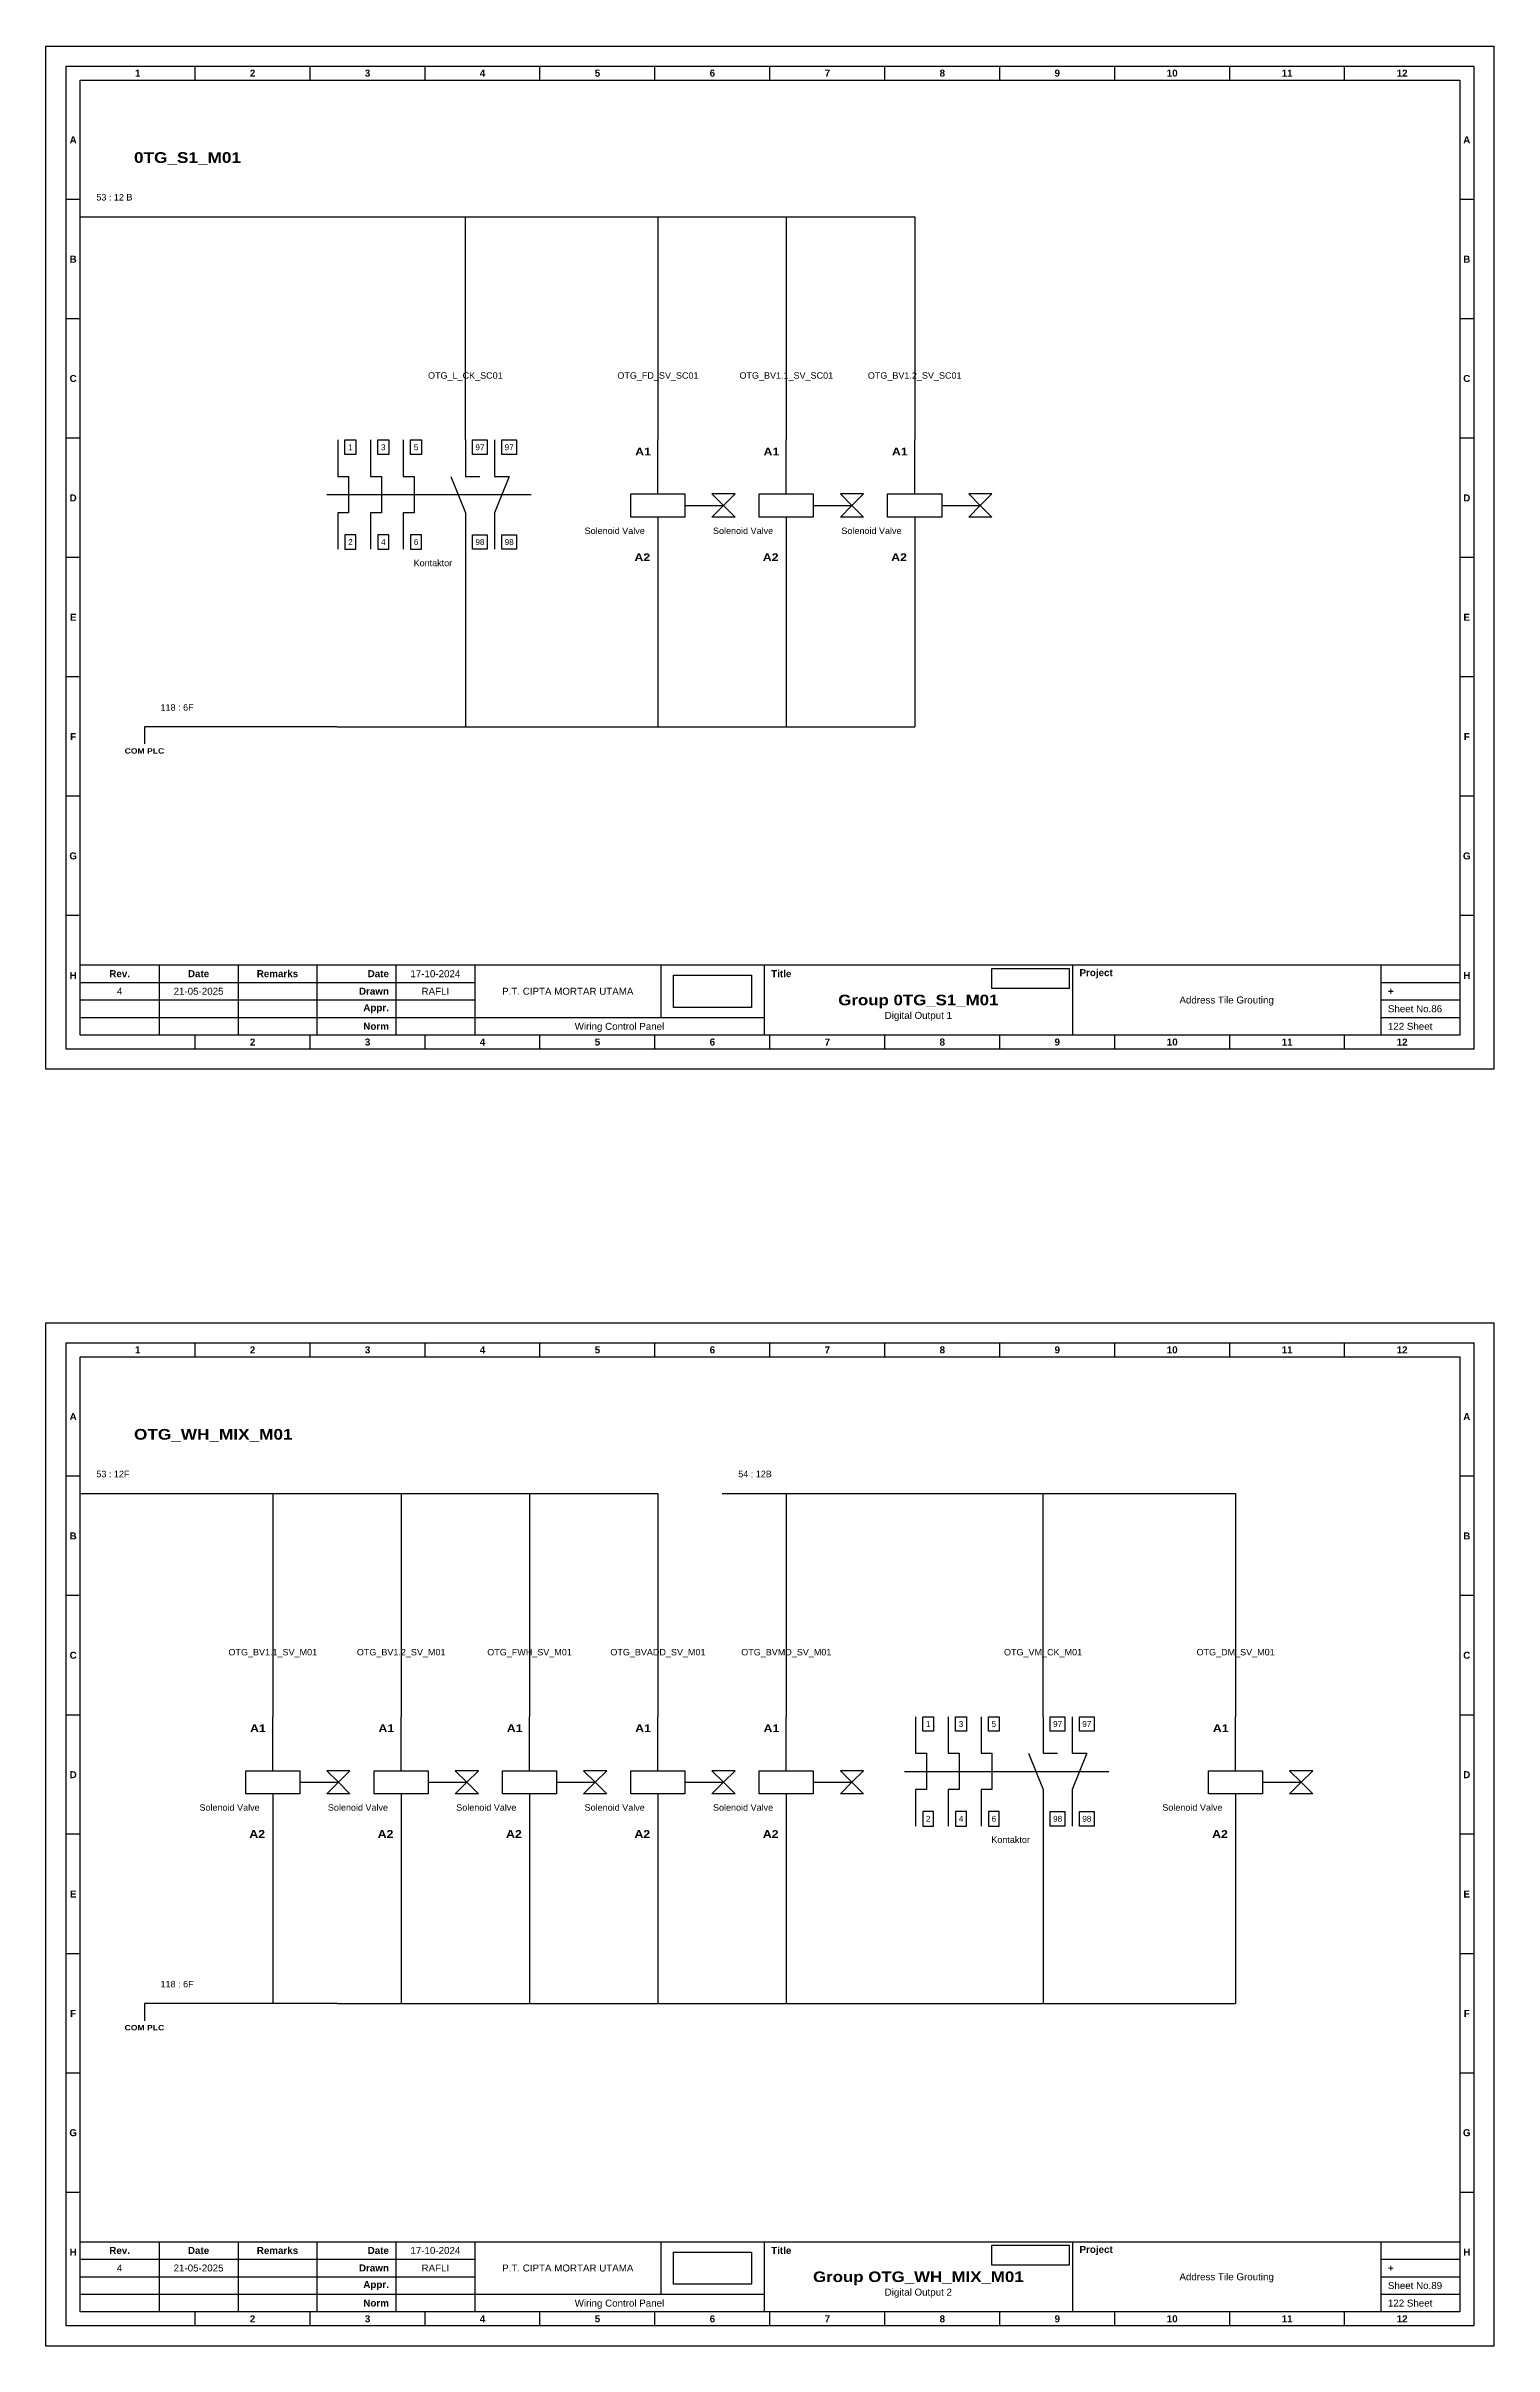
# Model space of a CAD drawing. Header units: centimetres. Extents: x 2030 to 3543, y 1923 to 3402.
# Drawn here: x 2339.9 to 2609.3, y 2161.3 to 2589.3 of the extents above; entities that cross this region are included whole.
import ezdxf
from ezdxf.enums import TextEntityAlignment as Align

# ---------------------------------------------------------------- set-up
doc = ezdxf.new("R2010")
doc.units = ezdxf.units.CM
doc.header["$MEASUREMENT"] = 0
doc.styles.add('Bold', font='ariblk.ttf', dxfattribs={"height": 25.4})
doc.styles.get("Standard").update_dxf_attribs({"font": 'arial.ttf'})
picture_1 = doc.add_image_def('image1.png', size_in_pixel=(2048, 847))
picture_2 = doc.add_image_def('image2.png', size_in_pixel=(2092, 542))

# ---------------------------------------------------------------- blocks, each defined once
blk = doc.blocks.new('KOP MU PROJECT')
at = {"color": 6, "ltscale": 50}
for p, q in [((27.74, 184.05), (27.74, 186.66)), ((49.13, 184.05), (49.13, 186.66)), ((70.51, 184.05), (70.51, 186.66)), ((91.89, 184.05), (91.89, 186.66)), ((113.27, 184.05), (113.27, 186.66)), ((134.66, 184.05), (134.66, 186.66)), ((156.04, 184.05), (156.04, 186.66)), ((177.42, 184.05), (177.42, 186.66)), ((198.8, 184.05), (198.8, 186.66)), ((220.19, 184.05), (220.19, 186.66)), ((241.57, 184.05), (241.57, 186.66)), ((6.36, 161.84), (3.75, 161.84)), ((265.59, 161.84), (262.98, 161.84)), ((6.36, 139.63), (3.75, 139.63)), ((265.59, 139.63), (262.98, 139.63)), ((6.36, 117.42), (3.75, 117.42)), ((265.59, 117.42), (262.98, 117.42)), ((6.36, 95.22), (3.75, 95.22)), ((265.59, 95.22), (262.98, 95.22)), ((6.36, 73.01), (3.75, 73.01)), ((265.59, 73.01), (262.98, 73.01)), ((6.36, 50.8), (3.75, 50.8)), ((265.59, 50.8), (262.98, 50.8)), ((6.36, 28.59), (3.75, 28.59)), ((265.59, 28.59), (262.98, 28.59)), ((27.74, 3.75), (27.74, 6.36)), ((49.13, 3.75), (49.13, 6.36)), ((70.51, 3.75), (70.51, 6.36)), ((91.89, 3.75), (91.89, 6.36)), ((113.27, 3.75), (113.27, 6.36)), ((134.66, 3.75), (134.66, 6.36)), ((156.04, 3.75), (156.04, 6.36)), ((177.42, 3.75), (177.42, 6.36)), ((198.8, 3.75), (198.8, 6.36)), ((220.19, 3.75), (220.19, 6.36)), ((241.57, 3.75), (241.57, 6.36))]:
    blk.add_line(p, q, dxfattribs=at)
at = {"ltscale": 50}
for p, q in [((6.36, 19.41), (262.98, 19.41)), ((21.04, 19.41), (21.04, 6.36)), ((35.72, 19.41), (35.72, 6.36)), ((50.41, 19.41), (50.41, 6.36)), ((65.09, 19.41), (65.09, 6.36)), ((79.77, 19.41), (79.77, 6.36)), ((114.35, 19.41), (114.35, 9.62)), ((133.6, 19.41), (133.6, 6.36)), ((190.95, 19.41), (190.95, 6.36)), ((248.3, 19.41), (248.3, 6.36)), ((6.36, 16.15), (79.77, 16.15)), ((6.36, 12.89), (79.77, 12.89)), ((248.3, 16.15), (262.98, 16.15)), ((248.3, 12.89), (262.98, 12.89)), ((6.36, 9.62), (133.6, 9.62)), ((248.3, 9.62), (262.98, 9.62))]:
    blk.add_line(p, q, dxfattribs=at)
at = {"color": 1, "ltscale": 50}
blk.add_lwpolyline([(269.34, 0), (0, 0), (0, 190.41), (269.34, 190.41)], close=True, dxfattribs=at)
at = {"color": 6, "ltscale": 50}
for points in [[(265.59, 3.75), (3.75, 3.75), (3.75, 186.66), (265.59, 186.66)], [(262.98, 6.36), (6.36, 6.36), (6.36, 184.05), (262.98, 184.05)]]:
    blk.add_lwpolyline(points, close=True, dxfattribs=at)
at = {"ltscale": 50, "char_height": 1.305, "attachment_point": 4}
for s, width, heights, insert in [('\\pxqc;{\\fArial|b1|i0|c0|p34;1}', 21.3825, [2.51], (6.36, 185.36)), ('\\pxqc;{\\fArial|b1|i0|c0|p34;2}', 21.3825, [2.51], (27.74, 185.36)), ('\\pxqc;{\\fArial|b1|i0|c0|p34;3}', 21.3825, [2.51], (49.13, 185.36)), ('\\pxqc;{\\fArial|b1|i0|c0|p34;4}', 21.3825, [2.51], (70.51, 185.36)), ('\\pxqc;{\\fArial|b1|i0|c0|p34;5}', 21.3825, [2.51], (91.89, 185.36)), ('\\pxqc;{\\fArial|b1|i0|c0|p34;6}', 21.3825, [2.51], (113.27, 185.36)), ('\\pxqc;{\\fArial|b1|i0|c0|p34;7}', 21.3825, [2.51], (134.66, 185.36)), ('\\pxqc;{\\fArial|b1|i0|c0|p34;8}', 21.3825, [2.51], (156.04, 185.36)), ('\\pxqc;{\\fArial|b1|i0|c0|p34;9}', 21.3825, [2.51], (177.42, 185.36)), ('\\pxqc;{\\fArial|b1|i0|c0|p34;10}', 21.3825, [2.51], (198.8, 185.36)), ('\\pxqc;{\\fArial|b1|i0|c0|p34;11}', 21.3825, [2.51], (220.19, 185.36)), ('\\pxqc;{\\fArial|b1|i0|c0|p34;12}', 21.3825, [2.51], (241.57, 185.36)), ('\\pxqc;{\\fArial|b1|i0|c0|p34;A}', 2.61, [2.51], (3.75, 172.95)), ('\\pxqc;{\\fArial|b1|i0|c0|p34;A}', 2.61, [2.51], (262.98, 172.95)), ('\\pxqc;{\\fArial|b1|i0|c0|p34;B}', 2.61, [2.51], (3.75, 150.74)), ('\\pxqc;{\\fArial|b1|i0|c0|p34;B}', 2.61, [2.51], (262.98, 150.74)), ('\\pxqc;{\\fArial|b1|i0|c0|p34;C}', 2.61, [2.51], (3.75, 128.53)), ('\\pxqc;{\\fArial|b1|i0|c0|p34;C}', 2.61, [2.51], (262.98, 128.53)), ('\\pxqc;{\\fArial|b1|i0|c0|p34;D}', 2.61, [2.51], (3.75, 106.32)), ('\\pxqc;{\\fArial|b1|i0|c0|p34;D}', 2.61, [2.51], (262.98, 106.32)), ('\\pxqc;{\\fArial|b1|i0|c0|p34;E}', 2.61, [2.51], (3.75, 84.11)), ('\\pxqc;{\\fArial|b1|i0|c0|p34;E}', 2.61, [2.51], (262.98, 84.11)), ('\\pxqc;{\\fArial|b1|i0|c0|p34;F}', 2.61, [2.51], (3.75, 61.9)), ('\\pxqc;{\\fArial|b1|i0|c0|p34;F}', 2.61, [2.51], (262.98, 61.9)), ('\\pxqc;{\\fArial|b1|i0|c0|p34;G}', 2.61, [2.51], (3.75, 39.69)), ('\\pxqc;{\\fArial|b1|i0|c0|p34;G}', 2.61, [2.51], (262.98, 39.69)), ('\\pxqc;{\\fArial|b1|i0|c0|p34;H}', 2.61, [2.51], (3.75, 17.47)), ('\\pxqc;{\\fArial|b1|i0|c0|p34;Rev.}', 14.6811, [2.88], (6.36, 17.78)), ('\\pxqc;{\\fArial|b1|i0|c0|p34;Date}', 14.6811, [2.88], (21.04, 17.78)), ('\\pxqc;{\\fArial|b1|i0|c0|p34;Remarks}', 14.6811, [2.88], (35.72, 17.78)), ('\\pxqr;{\\fArial|b1|i0|c0|p34;Date}', 13.3761, [2.88], (50.41, 17.78)), ('\\pxql;{\\fArial|b1|i0|c0|p34;Title}', 50.2419, [2.88], (134.9, 17.78)), ('\\pxql;{\\fArial|b1|i0|c0|p34;Project}', 50.2419, [2.88], (192.25, 17.78)), ('\\pxqc;{\\fArial|b1|i0|c0|p34;H}', 2.61, [2.51], (262.98, 17.47)), ('\\pxqr;{\\fArial|b1|i0|c0|p34;Drawn}', 13.3761, [2.88], (50.41, 14.52)), ('\\pxql;{\\fArial|b1|i0|c0|p34;+}', 14.6811, [2.88], (249.61, 14.52)), ('\\pxqr;{\\fArial|b1|i0|c0|p34;Appr.}', 13.3761, [2.88], (50.41, 11.26)), ('\\pxqr;{\\fArial|b1|i0|c0|p34;Norm}', 13.3761, [2.88], (50.41, 7.99)), ('\\pxqc;{\\fArial|b1|i0|c0|p34;2}', 21.3825, [2.51], (27.74, 5.06)), ('\\pxqc;{\\fArial|b1|i0|c0|p34;3}', 21.3825, [2.51], (49.13, 5.06)), ('\\pxqc;{\\fArial|b1|i0|c0|p34;4}', 21.3825, [2.51], (70.51, 5.06)), ('\\pxqc;{\\fArial|b1|i0|c0|p34;5}', 21.3825, [2.51], (91.89, 5.06)), ('\\pxqc;{\\fArial|b1|i0|c0|p34;6}', 21.3825, [2.51], (113.27, 5.06)), ('\\pxqc;{\\fArial|b1|i0|c0|p34;7}', 21.3825, [2.51], (134.66, 5.06)), ('\\pxqc;{\\fArial|b1|i0|c0|p34;8}', 21.3825, [2.51], (156.04, 5.06)), ('\\pxqc;{\\fArial|b1|i0|c0|p34;9}', 21.3825, [2.51], (177.42, 5.06)), ('\\pxqc;{\\fArial|b1|i0|c0|p34;10}', 21.3825, [2.51], (198.8, 5.06)), ('\\pxqc;{\\fArial|b1|i0|c0|p34;11}', 21.3825, [2.51], (220.19, 5.06)), ('\\pxqc;{\\fArial|b1|i0|c0|p34;12}', 21.3825, [2.51], (241.57, 5.06))]:
    blk.add_mtext_dynamic_manual_height_columns(s, width=width, gutter_width=0.0326, heights=heights, dxfattribs=dict(at, insert=insert))
at = {"ltscale": 50}
for tag, p in [('DATECREATED', (72.43, 17.78)), ('REV', (13.7, 14.52)), ('REVDATE', (28.38, 14.52)), ('REMARKS', (43.06, 14.52)), ('DRAWN', (72.43, 14.52)), ('COMPANY', (97.06, 14.52)), ('PROJECT', (219.62, 12.89)), ('NORM', (72.43, 7.99)), ('APPR', (72.43, 11.26)), ('DRAWINGCATEGORY', (106.68, 7.99)), ('DESCRIPTION', (162.27, 10.03))]:
    blk.add_attdef(tag, text='', height=1.3, dxfattribs=at).set_placement(p, align=Align.MIDDLE_CENTER)
at = {"ltscale": 50, "style": 'Bold'}
blk.add_attdef('TITLE', text='', height=1.96, dxfattribs=at).set_placement((162.27, 12.89), align=Align.MIDDLE_CENTER)
at = {"ltscale": 50}
for tag, p in [('TOTALSHEET', (249.61, 7.99)), ('SHEETNUMBER', (249.61, 11.26))]:
    blk.add_attdef(tag, text='', height=1.3, dxfattribs=at).set_placement(p, align=Align.MIDDLE_LEFT)
image = blk.add_image(picture_1, insert=(116.72, 11.48), size_in_units=(14.5, 6), dxfattribs=at)
image.dxf.flags = 15
image = blk.add_image(picture_2, insert=(175.94, 15.04), size_in_units=(14.36, 3.72), dxfattribs=at)
image.dxf.flags = 15

msp = doc.modelspace()

# ---------------------------------------------------------------- linework, layer by layer
at = {"color": 146, "ltscale": 50, "true_color": 0x105689}
for p, q in [((2346.31, 2557.53), (2370.19, 2557.53)), ((2370.19, 2557.53), (2394.07, 2557.53)), ((2394.07, 2557.53), (2417.95, 2557.53)), ((2417.95, 2515.98), (2417.95, 2557.53)), ((2417.95, 2557.53), (2441.83, 2557.53)), ((2441.83, 2557.53), (2465.71, 2557.53)), ((2453.77, 2557.53), (2453.77, 2515.98)), ((2465.71, 2557.53), (2489.59, 2557.53)), ((2477.65, 2557.53), (2477.65, 2515.98)), ((2489.59, 2557.53), (2501.53, 2557.53)), ((2501.53, 2557.53), (2501.53, 2515.98)), ((2417.95, 2495.63), (2417.95, 2462.61)), ((2453.77, 2491.88), (2453.77, 2462.61)), ((2477.65, 2491.88), (2477.65, 2462.61)), ((2501.53, 2491.57), (2501.53, 2462.61)), ((2394.11, 2462.61), (2358.25, 2462.61)), ((2358.25, 2462.61), (2358.25, 2459.41)), ((2394.11, 2462.61), (2441.91, 2462.61)), ((2441.91, 2462.61), (2441.91, 2462.61)), ((2441.91, 2462.61), (2489.71, 2462.61)), ((2489.71, 2462.61), (2501.53, 2462.61)), ((2346.31, 2319.95), (2370.19, 2319.95)), ((2370.19, 2319.95), (2394.07, 2319.95)), ((2382.13, 2319.95), (2382.13, 2278.41)), ((2394.07, 2319.95), (2417.95, 2319.95)), ((2406.01, 2319.95), (2406.01, 2278.41)), ((2417.95, 2319.95), (2441.83, 2319.95)), ((2429.89, 2319.95), (2429.89, 2278.41)), ((2441.83, 2319.95), (2453.77, 2319.95)), ((2453.77, 2319.95), (2453.77, 2278.41)), ((2465.71, 2319.95), (2489.59, 2319.95)), ((2477.65, 2319.95), (2477.65, 2278.41)), ((2489.59, 2319.95), (2513.47, 2319.95)), ((2513.47, 2319.95), (2537.35, 2319.95)), ((2525.41, 2278.41), (2525.41, 2319.95)), ((2537.35, 2319.95), (2549.29, 2319.95)), ((2549.29, 2319.95), (2561.23, 2319.95)), ((2561.23, 2319.95), (2561.23, 2278.41)), ((2525.41, 2258.06), (2525.41, 2225.04)), ((2382.13, 2254.31), (2382.13, 2225.04)), ((2406.01, 2254.31), (2406.01, 2225.04)), ((2429.89, 2254.31), (2429.89, 2225.04)), ((2453.77, 2254.31), (2453.77, 2225.04)), ((2477.65, 2254.31), (2477.65, 2225.04)), ((2561.23, 2254), (2561.23, 2225.04)), ((2394.11, 2225.04), (2358.25, 2225.04)), ((2358.25, 2225.04), (2358.25, 2221.84)), ((2394.11, 2225.04), (2441.91, 2225.04)), ((2441.91, 2225.04), (2441.91, 2225.04)), ((2441.91, 2225.04), (2489.71, 2225.04)), ((2489.71, 2225.04), (2549.29, 2225.04)), ((2549.29, 2225.04), (2561.23, 2225.04))]:
    msp.add_line(p, q, dxfattribs=at)
at = {"ltscale": 50}
for p, q in [((2417.95, 2515.98), (2417.95, 2509.2)), ((2423.37, 2515.98), (2423.37, 2509.2)), ((2453.77, 2505.93), (2453.77, 2515.98)), ((2477.65, 2505.93), (2477.65, 2515.98)), ((2501.53, 2505.93), (2501.53, 2515.98)), ((2392.17, 2505.81), (2430.16, 2505.81)), ((2458.79, 2503.78), (2465.97, 2503.78)), ((2482.67, 2503.78), (2489.85, 2503.78)), ((2506.55, 2503.78), (2513.73, 2503.78)), ((2417.95, 2502.41), (2417.95, 2495.63)), ((2423.37, 2502.41), (2423.37, 2495.63)), ((2453.77, 2501.62), (2453.77, 2491.57)), ((2477.65, 2501.62), (2477.65, 2491.57)), ((2501.53, 2501.62), (2501.53, 2491.57)), ((2382.13, 2268.36), (2382.13, 2278.41)), ((2406.01, 2268.36), (2406.01, 2278.41)), ((2429.89, 2268.36), (2429.89, 2278.41)), ((2453.77, 2268.36), (2453.77, 2278.41)), ((2477.65, 2268.36), (2477.65, 2278.41)), ((2525.41, 2278.41), (2525.41, 2271.63)), ((2530.83, 2278.41), (2530.83, 2271.63)), ((2561.23, 2268.36), (2561.23, 2278.41)), ((2382.13, 2264.05), (2382.13, 2254)), ((2387.15, 2266.2), (2394.33, 2266.2)), ((2406.01, 2264.05), (2406.01, 2254)), ((2411.03, 2266.2), (2418.21, 2266.2)), ((2429.89, 2264.05), (2429.89, 2254)), ((2434.91, 2266.2), (2442.09, 2266.2)), ((2453.77, 2264.05), (2453.77, 2254)), ((2458.79, 2266.2), (2465.97, 2266.2)), ((2477.65, 2264.05), (2477.65, 2254)), ((2482.67, 2266.2), (2489.85, 2266.2)), ((2499.63, 2268.23), (2537.62, 2268.23)), ((2525.41, 2264.84), (2525.41, 2258.06)), ((2530.83, 2264.84), (2530.83, 2258.06)), ((2561.23, 2264.05), (2561.23, 2254)), ((2566.25, 2266.2), (2573.43, 2266.2))]:
    msp.add_line(p, q, dxfattribs=at)
at = {"color": 1, "ltscale": 50}
for points in [[(2394.2, 2515.98), (2394.2, 2509.2), (2396.24, 2509.2), (2396.24, 2502.41), (2394.2, 2502.41), (2394.2, 2495.63)], [(2400.31, 2515.98), (2400.31, 2509.2), (2402.34, 2509.2), (2402.34, 2502.41), (2400.31, 2502.41), (2400.31, 2495.63)], [(2406.41, 2515.98), (2406.41, 2509.2), (2408.45, 2509.2), (2408.45, 2502.41), (2406.41, 2502.41), (2406.41, 2495.63)], [(2501.66, 2278.41), (2501.66, 2271.63), (2503.7, 2271.63), (2503.7, 2264.84), (2501.66, 2264.84), (2501.66, 2258.06)], [(2507.77, 2278.41), (2507.77, 2271.63), (2509.8, 2271.63), (2509.8, 2264.84), (2507.77, 2264.84), (2507.77, 2258.06)], [(2513.87, 2278.41), (2513.87, 2271.63), (2515.91, 2271.63), (2515.91, 2264.84), (2513.87, 2264.84), (2513.87, 2258.06)]]:
    msp.add_lwpolyline(points, dxfattribs=at)
at = {"ltscale": 50}
for points in [[(2395.56, 2515.98), (2397.6, 2515.98), (2397.6, 2513.27), (2395.56, 2513.27)], [(2401.67, 2515.98), (2403.7, 2515.98), (2403.7, 2513.27), (2401.67, 2513.27)], [(2407.77, 2515.98), (2409.81, 2515.98), (2409.81, 2513.27), (2407.77, 2513.27)], [(2419.3, 2515.98), (2422.02, 2515.98), (2422.02, 2513.27), (2419.3, 2513.27)], [(2424.73, 2515.98), (2427.44, 2515.98), (2427.44, 2513.27), (2424.73, 2513.27)], [(2448.74, 2505.93), (2458.79, 2505.93), (2458.79, 2501.62), (2448.74, 2501.62)], [(2465.97, 2503.78), (2468.13, 2505.93), (2463.82, 2505.93)], [(2465.97, 2503.78), (2468.13, 2501.62), (2463.82, 2501.62)], [(2472.62, 2505.93), (2482.67, 2505.93), (2482.67, 2501.62), (2472.62, 2501.62)], [(2489.85, 2503.78), (2492.01, 2505.93), (2487.7, 2505.93)], [(2489.85, 2503.78), (2492.01, 2501.62), (2487.7, 2501.62)], [(2496.5, 2505.93), (2506.55, 2505.93), (2506.55, 2501.62), (2496.5, 2501.62)], [(2513.73, 2503.78), (2515.89, 2505.93), (2511.58, 2505.93)], [(2513.73, 2503.78), (2515.89, 2501.62), (2511.58, 2501.62)], [(2395.56, 2495.63), (2397.6, 2495.63), (2397.6, 2498.34), (2395.56, 2498.34)], [(2401.67, 2495.63), (2403.7, 2495.63), (2403.7, 2498.34), (2401.67, 2498.34)], [(2407.77, 2495.63), (2409.81, 2495.63), (2409.81, 2498.34), (2407.77, 2498.34)], [(2419.3, 2498.34), (2422.02, 2498.34), (2422.02, 2495.63), (2419.3, 2495.63)], [(2424.73, 2498.34), (2427.44, 2498.34), (2427.44, 2495.63), (2424.73, 2495.63)], [(2503.02, 2278.41), (2505.06, 2278.41), (2505.06, 2275.7), (2503.02, 2275.7)], [(2509.13, 2278.41), (2511.16, 2278.41), (2511.16, 2275.7), (2509.13, 2275.7)], [(2515.23, 2278.41), (2517.27, 2278.41), (2517.27, 2275.7), (2515.23, 2275.7)], [(2526.76, 2278.41), (2529.48, 2278.41), (2529.48, 2275.7), (2526.76, 2275.7)], [(2532.19, 2278.41), (2534.9, 2278.41), (2534.9, 2275.7), (2532.19, 2275.7)], [(2377.1, 2268.36), (2387.15, 2268.36), (2387.15, 2264.05), (2377.1, 2264.05)], [(2394.33, 2266.2), (2396.49, 2268.36), (2392.18, 2268.36)], [(2400.98, 2268.36), (2411.03, 2268.36), (2411.03, 2264.05), (2400.98, 2264.05)], [(2418.21, 2266.2), (2420.37, 2268.36), (2416.06, 2268.36)], [(2424.86, 2268.36), (2434.91, 2268.36), (2434.91, 2264.05), (2424.86, 2264.05)], [(2442.09, 2266.2), (2444.25, 2268.36), (2439.94, 2268.36)], [(2448.74, 2268.36), (2458.79, 2268.36), (2458.79, 2264.05), (2448.74, 2264.05)], [(2465.97, 2266.2), (2468.13, 2268.36), (2463.82, 2268.36)], [(2472.62, 2268.36), (2482.67, 2268.36), (2482.67, 2264.05), (2472.62, 2264.05)], [(2489.85, 2266.2), (2492.01, 2268.36), (2487.7, 2268.36)], [(2556.2, 2268.36), (2566.25, 2268.36), (2566.25, 2264.05), (2556.2, 2264.05)], [(2573.43, 2266.2), (2575.59, 2268.36), (2571.28, 2268.36)], [(2394.33, 2266.2), (2396.49, 2264.05), (2392.18, 2264.05)], [(2418.21, 2266.2), (2420.37, 2264.05), (2416.06, 2264.05)], [(2442.09, 2266.2), (2444.25, 2264.05), (2439.94, 2264.05)], [(2465.97, 2266.2), (2468.13, 2264.05), (2463.82, 2264.05)], [(2489.85, 2266.2), (2492.01, 2264.05), (2487.7, 2264.05)], [(2573.43, 2266.2), (2575.59, 2264.05), (2571.28, 2264.05)], [(2503.02, 2258.06), (2505.06, 2258.06), (2505.06, 2260.77), (2503.02, 2260.77)], [(2509.13, 2258.06), (2511.16, 2258.06), (2511.16, 2260.77), (2509.13, 2260.77)], [(2515.23, 2258.06), (2517.27, 2258.06), (2517.27, 2260.77), (2515.23, 2260.77)], [(2526.76, 2260.77), (2529.48, 2260.77), (2529.48, 2258.06), (2526.76, 2258.06)], [(2532.19, 2260.77), (2534.9, 2260.77), (2534.9, 2258.06), (2532.19, 2258.06)]]:
    msp.add_lwpolyline(points, close=True, dxfattribs=at)
for points in [[(2415.23, 2509.2), (2417.95, 2502.41)], [(2417.95, 2509.2), (2420.66, 2509.2)], [(2423.37, 2509.2), (2426.09, 2509.2), (2423.37, 2502.41)], [(2522.69, 2271.63), (2525.41, 2264.84)], [(2525.41, 2271.63), (2528.12, 2271.63)], [(2530.83, 2271.63), (2533.55, 2271.63), (2530.83, 2264.84)]]:
    msp.add_lwpolyline(points, dxfattribs=at)

# ---------------------------------------------------------------- block references
for p, values in [((2339.94, 2398.88), {'DESCRIPTION': 'Digital Output 1', 'TITLE': 'Group 0TG_S1_M01', 'PROJECT': 'Address Tile Grouting', 'COMPANY': 'P.T. CIPTA MORTAR UTAMA', 'DRAWINGCATEGORY': 'Wiring Control Panel', 'DRAWN': 'RAFLI', 'DATECREATED': '17-10-2024', 'REVDATE': '21-05-2025', 'REV': '4', 'SHEETNUMBER': 'Sheet No.86', 'TOTALSHEET': '122 Sheet'}), ((2339.94, 2161.3), {'DESCRIPTION': 'Digital Output 2', 'TITLE': 'Group OTG_WH_MIX_M01', 'PROJECT': 'Address Tile Grouting', 'COMPANY': 'P.T. CIPTA MORTAR UTAMA', 'DRAWINGCATEGORY': 'Wiring Control Panel', 'DRAWN': 'RAFLI', 'DATECREATED': '17-10-2024', 'REVDATE': '21-05-2025', 'REV': '4', 'SHEETNUMBER': 'Sheet No.89', 'TOTALSHEET': '122 Sheet'})]:
    msp.add_blockref('KOP MU PROJECT', p).add_auto_attribs(values)

# ---------------------------------------------------------------- texts
at = {"ltscale": 500, "style": 'Bold'}
for s, p in [('0TG_S1_M01', (2356.31, 2567.53)), ('OTG_WH_MIX_M01', (2356.31, 2329.95))]:
    msp.add_text(s, height=2, dxfattribs=at).set_placement(p)
at = {"ltscale": 500}
for s, p in [('53 : 12 B', (2349.31, 2561.74)), ('118 : 6F', (2361.25, 2466.81)), ('53 : 12F', (2349.31, 2324.17)), ('54 : 12B', (2468.71, 2324.17)), ('118 : 6F', (2361.25, 2229.24))]:
    msp.add_text(s, height=1.2, dxfattribs=at).set_placement(p, align=Align.TOP_LEFT)
at = {"ltscale": 50}
for s, p in [('OTG_L_CK_SC01', (2417.95, 2527.98)), ('OTG_FD_SV_SC01', (2453.77, 2527.98)), ('OTG_BV1.1_SV_SC01', (2477.65, 2527.98)), ('OTG_BV1.2_SV_SC01', (2501.53, 2527.98)), ('OTG_BV1.1_SV_M01', (2382.13, 2290.41)), ('OTG_BV1.2_SV_M01', (2406.01, 2290.41)), ('OTG_FWH_SV_M01', (2429.89, 2290.41)), ('OTG_BVADD_SV_M01', (2453.77, 2290.41)), ('OTG_BVMD_SV_M01', (2477.65, 2290.41)), ('OTG_VM_CK_M01', (2525.41, 2290.41)), ('OTG_DM_SV_M01', (2561.23, 2290.41))]:
    msp.add_text(s, height=1.2, dxfattribs=at).set_placement(p, align=Align.MIDDLE_CENTER)
at = {"ltscale": 500}
for s, height, p in [('1', 1.09, (2396.58, 2514.62)), ('3', 1.09, (2402.68, 2514.62)), ('5', 1.09, (2408.79, 2514.62)), ('97', 1.085, (2420.66, 2514.62)), ('97', 1.085, (2426.09, 2514.62)), ('2', 1.09, (2396.58, 2496.99)), ('4', 1.09, (2402.68, 2496.99)), ('6', 1.09, (2408.79, 2496.99)), ('98', 1.085, (2420.66, 2496.99)), ('98', 1.085, (2426.09, 2496.99)), ('1', 1.09, (2504.04, 2277.05)), ('3', 1.09, (2510.14, 2277.05)), ('5', 1.09, (2516.25, 2277.05)), ('97', 1.085, (2528.12, 2277.05)), ('97', 1.085, (2533.55, 2277.05)), ('2', 1.09, (2504.04, 2259.41)), ('4', 1.09, (2510.14, 2259.41)), ('6', 1.09, (2516.25, 2259.41)), ('98', 1.085, (2528.12, 2259.41)), ('98', 1.085, (2533.55, 2259.41))]:
    msp.add_text(s, height=height, dxfattribs=at).set_placement(p, align=Align.MIDDLE_CENTER)
at = {"ltscale": 500, "style": 'Bold'}
for p in [(2452.47, 2514.54), (2476.35, 2514.54), (2500.23, 2514.54), (2380.83, 2276.97), (2404.71, 2276.97), (2428.59, 2276.97), (2452.47, 2276.97), (2476.35, 2276.97), (2559.93, 2276.97)]:
    msp.add_text('A1', height=1.436, dxfattribs=at).set_placement(p, align=Align.TOP_RIGHT)
at = {"ltscale": 50}
for s, p in [('Solenoid Valve', (2451.32, 2498.12)), ('Solenoid Valve', (2475.2, 2498.12)), ('Solenoid Valve', (2499.08, 2498.12)), ('Kontaktor', (2415.5, 2492.13)), ('Solenoid Valve', (2379.68, 2260.55)), ('Solenoid Valve', (2403.56, 2260.55)), ('Solenoid Valve', (2427.44, 2260.55)), ('Solenoid Valve', (2451.32, 2260.55)), ('Solenoid Valve', (2475.2, 2260.55)), ('Solenoid Valve', (2558.78, 2260.55)), ('Kontaktor', (2522.96, 2254.56))]:
    msp.add_text(s, height=1.2, dxfattribs=at).set_placement(p, align=Align.BOTTOM_RIGHT)
at = {"ltscale": 500, "style": 'Bold'}
for p in [(2452.33, 2493.01), (2476.21, 2493.01), (2500.09, 2493.01), (2380.69, 2255.43), (2404.57, 2255.43), (2428.45, 2255.43), (2452.33, 2255.43), (2476.21, 2255.43), (2559.79, 2255.43)]:
    msp.add_text('A2', height=1.436, dxfattribs=at).set_placement(p, align=Align.BOTTOM_RIGHT)
at = {"ltscale": 50, "style": 'Bold'}
for p in [(2358.25, 2458.61), (2358.25, 2221.04)]:
    msp.add_text('COM PLC', height=1, dxfattribs=at).set_placement(p, align=Align.TOP_CENTER)

doc.saveas('drawing.dxf')
